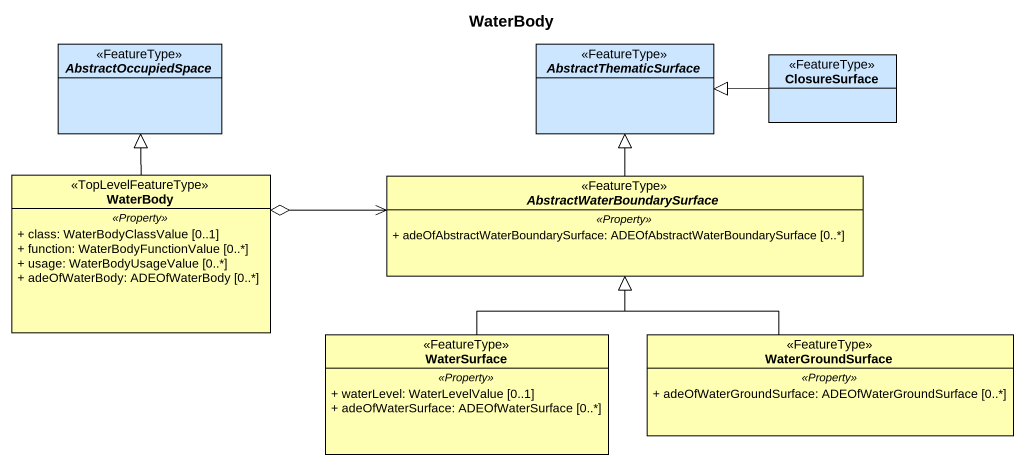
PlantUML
@startuml
title WaterBody
hide circle
hide empty members
skinparam classAttributeIconSize 0
abstract class AbstractOccupiedSpace <<FeatureType>> #CCE6FF
abstract class AbstractThematicSurface <<FeatureType>> #CCE6FF
class ClosureSurface <<FeatureType>> #CCE6FF
class WaterBody <<TopLevelFeatureType>> #FFFFB3 {
  .. <<Property>> ..
  + class: WaterBodyClassValue [0..1]
  + function: WaterBodyFunctionValue [0..*]
  + usage: WaterBodyUsageValue [0..*]
  + adeOfWaterBody: ADEOfWaterBody [0..*]
}
abstract class AbstractWaterBoundarySurface <<FeatureType>> #FFFFB3 {
  .. <<Property>> ..
  + adeOfAbstractWaterBoundarySurface: ADEOfAbstractWaterBoundarySurface [0..*]
}
class WaterSurface <<FeatureType>> #FFFFB3 {
  .. <<Property>> ..
  + waterLevel: WaterLevelValue [0..1]
  + adeOfWaterSurface: ADEOfWaterSurface [0..*]
}
class WaterGroundSurface <<FeatureType>> #FFFFB3 {
  .. <<Property>> ..
  + adeOfWaterGroundSurface: ADEOfWaterGroundSurface [0..*]
}
ClosureSurface -left-|> AbstractThematicSurface
WaterBody -up-|> AbstractOccupiedSpace
WaterBody o-right-> AbstractWaterBoundarySurface
AbstractWaterBoundarySurface -up-|> AbstractThematicSurface
WaterSurface -up-|> AbstractWaterBoundarySurface
WaterGroundSurface -up-|> AbstractWaterBoundarySurface
@enduml
